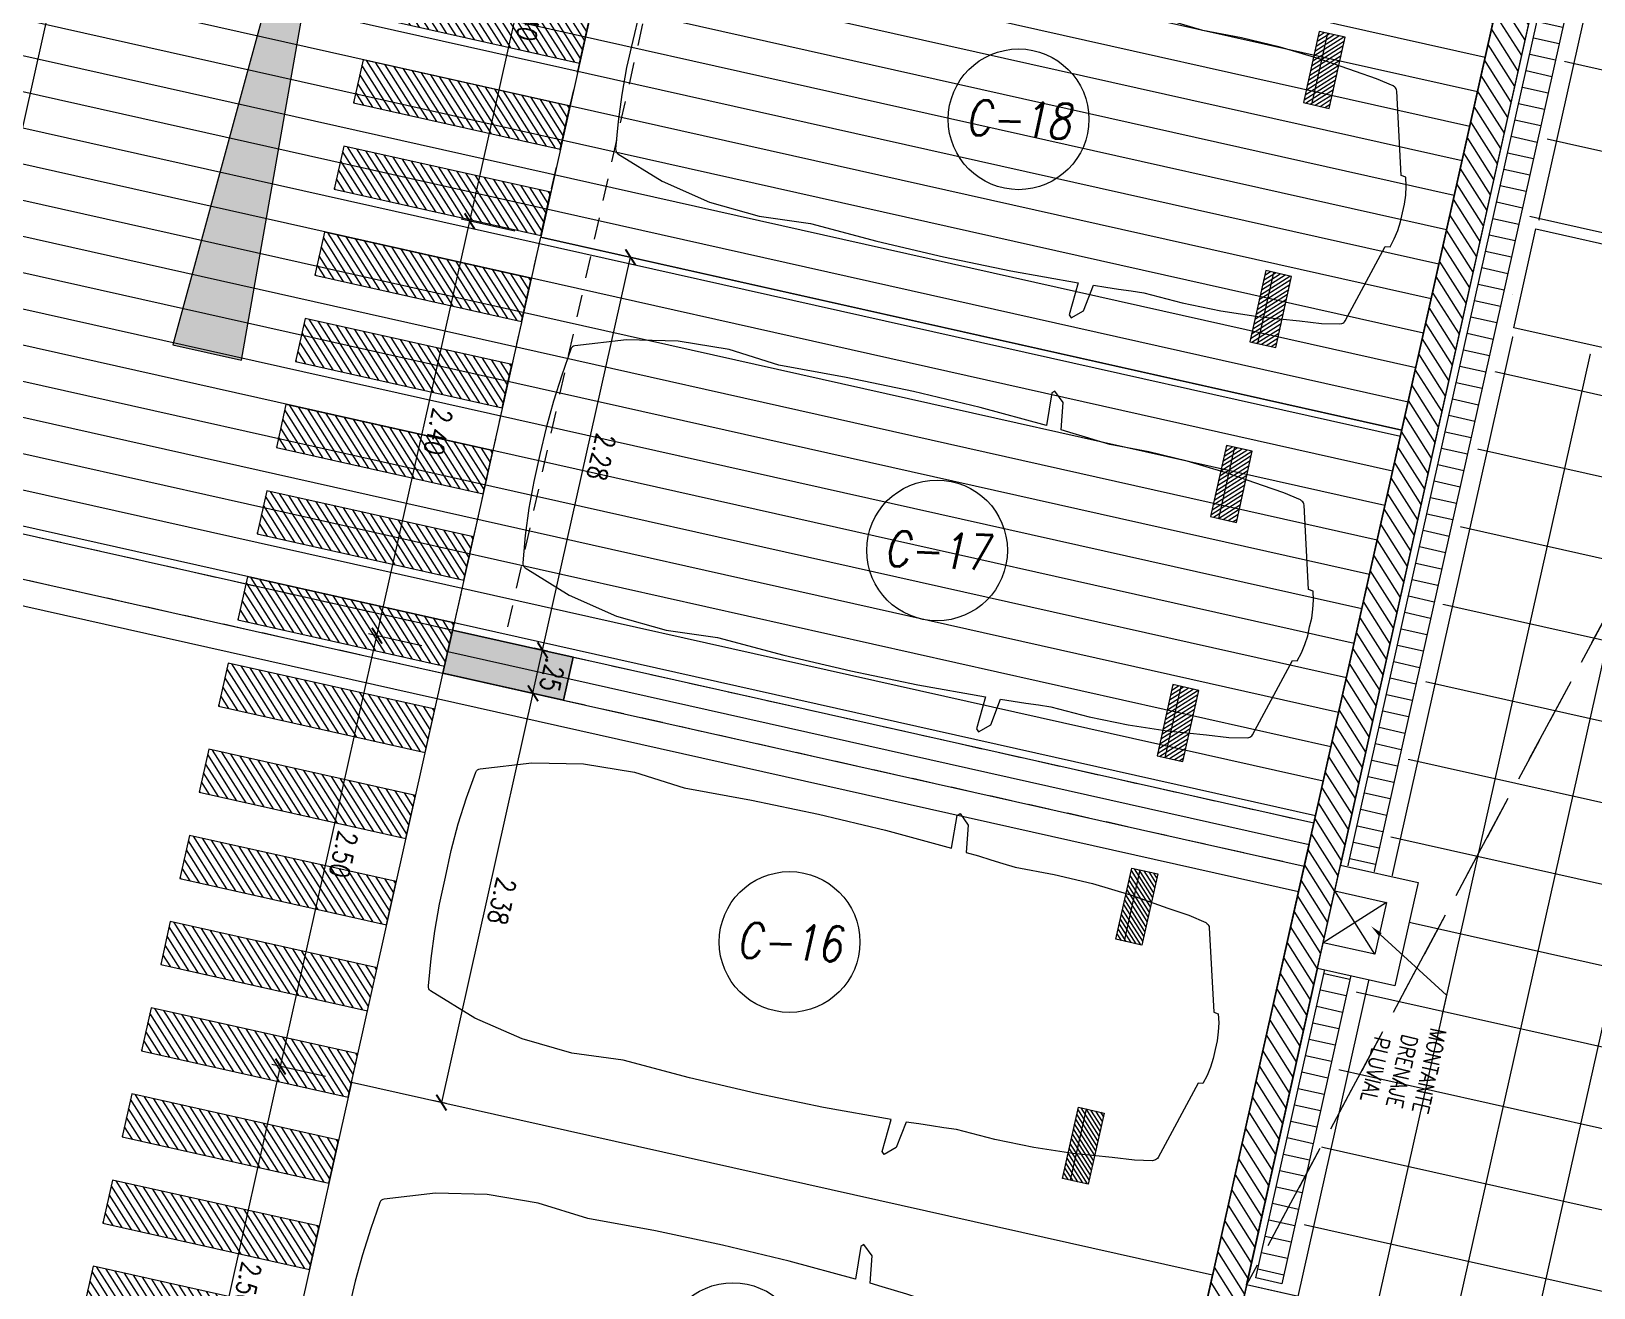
# Model space of a CAD drawing. Header units: millimetres. Extents: x 2471 to 2909, y 1327 to 1568.
# Drawn here: x 2597.23 to 2606.09, y 1425.98 to 1433.09 of the extents above; entities that cross this region are included whole.
import ezdxf
from ezdxf import colors
from ezdxf.entities.mleader import LeaderData, LeaderLine
from ezdxf.enums import TextEntityAlignment as Align
from ezdxf.math import Vec2, Vec3
from ezdxf.xclip import XClip

# ---------------------------------------------------------------- set-up
doc = ezdxf.new("R2010")
doc.units = ezdxf.units.MM
doc.header["$XCLIPFRAME"] = 2
doc.set_wipeout_variables(frame=1)
for name, pattern in [('ACAD_ISO07W100', [3, 0, -3]), ('CONTINUO', [0]), ('HIDDEN', [0.375, 0.25, -0.125]), ('HIDDEN2', [0.1875, 0.125, -0.0625])]:
    doc.linetypes.add(name, pattern=pattern)
doc.layers.get('0').update_dxf_attribs({"color": 251, "lineweight": 9})
doc.layers.get('DEFPOINTS').update_dxf_attribs({"color": 251, "lineweight": 9})
for name, color, linetype, lineweight in [('000 SOS 911 TEXTOS ACI', 7, 'Continuous', 9), ('000 SOS 911 TUBERIA ACI', 3, 'Continuous', 9), ('A-COTAS INT', 251, 'Continuous', 13), ('A-EST PLACAS', 251, 'Continuous', 13), ('A-ESTRUCTURA-HATCH', 251, 'Continuous', 13), ('A-ESTRUCTURA-MUROS', 251, 'Continuous', 13), ('A-ESTRUCTURA-VIGAS', 251, 'HIDDEN2', 13), ('A-HATCH', 251, 'Continuous', 13), ('A-LINEAS', 251, 'Continuous', 13), ('A-MOBILIARIO', 251, 'Continuous', 13), ('A-MURO ALTO', 251, 'Continuous', 13), ('A-MURO BAJO', 251, 'Continuous', 13), ('A-MUROS', 251, 'Continuous', 13), ('A-PROYECCIONES', 251, 'HIDDEN', 13), ('A_50_TextoIndicaciones', 251, 'Continuous', 13), ('A_50_TextoTitulos', 251, 'Continuous', 13), ('CIRCULACION PEATONAL', 251, 'Continuous', 13), ('Cotas', 251, 'Continuous', 13)]:
    doc.layers.add(name, color=color, linetype=linetype, lineweight=lineweight)
doc.styles.add('R80-200', font='romans.shx', dxfattribs={"width": 0.8, "oblique": 10, "height": 0.2})
doc.styles.add('ROMANS', font='romans.shx', dxfattribs={"width": 0.8})
doc.styles.add('TXT_COTAS', font='romans.shx', dxfattribs={"width": 0.8})
doc.dimstyles.new('COTA-75-I', dxfattribs={"dimtxt": 0.11, "dimasz": 0.075, "dimexe": 0.05, "dimexo": 0.15, "dimgap": 0.03, "dimtad": 1, "dimzin": 4, "dimdsep": 46, "dimtxsty": 'ROMANS', "dimblk": 'ARCHTICK', "dimcen": 0.09, "dimclrd": 7, "dimclre": 7, "dimclrt": 2, "dimadec": 0, "dimazin": 0, "dimtfac": 1.2, "dimtix": 1, "dimtmove": 2, "dimatfit": 3, "dimfxl": 0.05, "dimtolj": 1, "dimtzin": 4, "dimarcsym": 0})
pattern_1 = [(135, (197.33794, 7.665617), (-0.0141421356, -0.0141421356), [])]
pattern_2 = [(135, (197.29044, 7.665617), (-0.0141421356, -0.0141421356), [])]
pattern_3 = [(135, (197.28794, 7.665617), (-0.0141421356, -0.0141421356), [])]

# ---------------------------------------------------------------- blocks, each defined once
blk = doc.blocks.new('b4')
at = {"color": 8}
blk.add_wipeout([(0.6732, -0.7), (0, -0.7), (0, 0), (0.6732, 0)], dxfattribs=at)
blk.add_lwpolyline([(0.6232, -0.65), (0.05, -0.65), (0.05, -0.05), (0.6232, -0.05)], close=True, dxfattribs=at)
blk = doc.blocks.new('IISS P1')
at = {"linetype": 'CONTINUO'}
blk.add_blockref('b4', (31.9567, -15.8988, 0), dxfattribs=at)
at = {"color": 8}
blk.add_wipeout([(25.8002, -16.5998), (38.2002, -16.5998), (38.2002, -16.8498), (25.8002, -16.8498)], dxfattribs=at).translate(0, 0, 0)
at = {"linetype": 'CONTINUO'}
h = blk.add_hatch(dxfattribs=at)
h.set_pattern_fill('ANSI31', color=8, scale=0.03, angle=45)
h.set_pattern_definition([(90, (25.65003, -36.04968), (-0.09525, 0), [])])
h.paths.add_polyline_path([(25.8502, -16.6498), (38.1502, -16.6498), (38.1502, -16.7998), (25.8502, -16.7998)])
at = {"color": 8, "linetype": 'CONTINUO', "elevation": 0}
blk.add_lwpolyline([(25.8502, -16.6498), (38.1502, -16.6498), (38.1502, -16.7998), (25.8502, -16.7998)], close=True, dxfattribs=at)
blk = doc.blocks.new('EST P2')
at = {"layer": 'A-ESTRUCTURA-HATCH'}
h = blk.add_hatch(dxfattribs=at)
h.set_pattern_fill('ANSI31', color=256, scale=0.02)
h.set_pattern_definition([(45, (-226392.07709, -8188163.05961), (-0.04490128060535, 0.04490128060535), [])])
h.paths.add_polyline_path([(-3.61, 5.05), (-3.61, 4.85), (-44.785, 4.85), (-44.785, -0.15), (-46.99, -0.15), (-46.99, -11.15), (-3.61, -11.1501), (-3.61, -11.4001), (-47.24, -11.4), (-47.24, 0.15), (-45.035, 0.15), (-45.035, 5.0497)])
h.paths.add_polyline_path([(5.8757, 4.85), (5.8757, 5.05), (35.53, 5.05), (35.53, 4.85)])
h.paths.add_polyline_path([(35.58, -11.1501), (71.88, -11.1501), (71.88, -11.4001), (35.58, -11.4)])
h.paths.add_polyline_path([(-3.56, -11.15), (35.53, -11.15), (35.53, -11.4001), (-3.56, -11.4001)])
edge = h.paths.add_edge_path()
edge.add_arc((63.3007, -0.15), 9.7, 360, 540)
edge.add_line((53.6007, -0.15), (53.8007, -0.15))
edge.add_arc((63.3007, -0.15), 9.5, 0, 180, ccw=False)
edge.add_line((72.8007, -0.15), (73.0007, -0.15))
h.paths.add_polyline_path([(47.915, 5.05), (35.58, 5.05), (35.58, 4.85), (47.915, 4.85)])
edge = h.paths.add_edge_path()
edge.add_arc((63.3007, -0.15), 3.3, 0.00108, 49.99451)
edge.add_line((65.4221, 2.3777), (65.4222, -0.15))
edge.add_line((65.4222, -0.15), (65.2722, -0.15))
edge.add_line((65.2722, -0.15), (65.2721, 2.4964))
edge.add_arc((63.3007, -0.15), 3.3, 53.31547, 179.99992)
edge.add_line((60.0007, -0.15), (59.8007, -0.15))
edge.add_arc((63.3007, -0.15), 3.5, 0.00102, 179.99993, ccw=False)
edge.add_line((66.8007, -0.1499), (66.6007, -0.1499))
edge.add_line((66.6007, -0.1499), (66.6007, -0.1499))
h.paths.add_polyline_path([(51.865, 4.85), (53.3757, 4.85), (53.3757, 5.05), (51.865, 5.05)])
h = blk.add_hatch(color=256, dxfattribs=at)
h.dxf.hatch_style = 1
h.paths.add_polyline_path([(1.925, -0.1506), (-0.175, -0.1506), (-0.175, 4.85), (-3.56, 4.85), (-3.56, 5.05), (3.7748, 5.05), (3.7748, 3.1999), (3.6248, 3.1999), (3.6248, 4.85), (-0.0249, 4.85), (-0.0249, 2.2), (3.7748, 2.2), (3.7748, 2.0501), (-0.0249, 2.05), (-0.0249, 0), (1.925, -0.0004)])
h.paths.add_polyline_path([(51.865, 5.05), (47.915, 5.05), (47.915, -0.15), (50.25, -0.15), (50.25, 0), (48.065, 0), (48.065, 2.05), (50.015, 2.05), (50.015, 2.2), (48.065, 2.2), (48.065, 4.85), (51.715, 4.85), (51.715, 1.9), (51.865, 1.9)])
h.paths.add_polyline_path([(71.63, -6.15), (71.88, -6.15), (71.88, -6.85), (71.63, -6.85)])
h.paths.add_polyline_path([(64.42, -6.15), (64.67, -6.15), (64.67, -6.85), (64.42, -6.85)])
h.paths.add_polyline_path([(57.21, -6.15), (57.46, -6.15), (57.46, -6.85), (57.21, -6.85)])
h.paths.add_polyline_path([(50, -6.15), (50.25, -6.15), (50.25, -6.85), (50, -6.85)])
h.paths.add_polyline_path([(42.79, -6.15), (43.04, -6.15), (43.04, -6.85), (42.79, -6.85)])
h.paths.add_polyline_path([(42.79, 0.55), (43.04, 0.55), (43.04, -0.15), (42.79, -0.15)])
h.paths.add_polyline_path([(35.58, -6.15), (35.83, -6.15), (35.83, -6.85), (35.58, -6.85)])
h.paths.add_polyline_path([(35.58, 0.55), (35.83, 0.55), (35.83, -0.15), (35.58, -0.15)])
h.paths.add_polyline_path([(35.28, -6.15), (35.53, -6.15), (35.53, -6.85), (35.28, -6.85)])
h.paths.add_polyline_path([(35.28, 0.55), (35.53, 0.55), (35.53, -0.15), (35.28, -0.15)])
h.paths.add_polyline_path([(30.28, -6.15), (30.53, -6.15), (30.53, -6.85), (30.28, -6.85)])
h.paths.add_polyline_path([(30.28, 0.55), (30.53, 0.55), (30.53, -0.15), (30.28, -0.15)])
h.paths.add_polyline_path([(23.07, -6.15), (23.32, -6.15), (23.32, -6.85), (23.07, -6.85)])
h.paths.add_polyline_path([(23.07, 0.55), (23.32, 0.55), (23.32, -0.15), (23.07, -0.15)])
h.paths.add_polyline_path([(18.07, -6.15), (18.32, -6.15), (18.32, -6.85), (18.07, -6.85)])
h.paths.add_polyline_path([(18.07, 0.55), (18.32, 0.55), (18.32, -0.15), (18.07, -0.15)])
h.paths.add_polyline_path([(10.86, -6.15), (11.11, -6.15), (11.11, -6.85), (10.86, -6.85)])
h.paths.add_polyline_path([(10.86, 0.55), (11.11, 0.55), (11.11, -0.15), (10.86, -0.15)])
h.paths.add_polyline_path([(3.65, -6.15), (3.9, -6.15), (3.9, -6.85), (3.65, -6.85)])
h.paths.add_polyline_path([(3.6264, 0.55), (3.9, 0.55), (3.9, -0.15), (3.6264, -0.15)])
h.paths.add_polyline_path([(-3.56, -6.15), (-3.31, -6.15), (-3.31, -6.85), (-3.56, -6.85)])
h.paths.add_polyline_path([(-3.56, 0.55), (-3.31, 0.55), (-3.31, -0.15), (-3.56, -0.15)])
h.paths.add_polyline_path([(-3.86, -6.15), (-3.61, -6.15), (-3.61, -6.85), (-3.86, -6.85)])
h.paths.add_polyline_path([(-3.86, 0.55), (-3.61, 0.55), (-3.61, -0.15), (-3.86, -0.15)])
h.paths.add_polyline_path([(-11.07, -6.15), (-10.82, -6.15), (-10.82, -6.85), (-11.07, -6.85)])
h.paths.add_polyline_path([(-11.07, 0.55), (-10.82, 0.55), (-10.82, -0.15), (-11.07, -0.15)])
h.paths.add_polyline_path([(-18.28, -6.15), (-18.03, -6.15), (-18.03, -6.85), (-18.28, -6.85)])
h.paths.add_polyline_path([(-18.28, 0.55), (-18.03, 0.55), (-18.03, -0.15), (-18.28, -0.15)])
h.paths.add_polyline_path([(-25.49, -6.15), (-25.24, -6.15), (-25.24, -6.85), (-25.49, -6.85)])
h.paths.add_polyline_path([(-25.49, 0.55), (-25.24, 0.55), (-25.24, -0.15), (-25.49, -0.15)])
h.paths.add_polyline_path([(-32.7, -6.15), (-32.45, -6.15), (-32.45, -6.85), (-32.7, -6.85)])
h.paths.add_polyline_path([(-32.7, 0.55), (-32.45, 0.55), (-32.45, -0.15), (-32.7, -0.15)])
h.paths.add_polyline_path([(-39.91, -6.15), (-39.66, -6.15), (-39.66, -6.85), (-39.91, -6.85)])
h.paths.add_polyline_path([(-39.91, 0.55), (-39.66, 0.55), (-39.66, -0.15), (-39.91, -0.15)])
at = {"layer": 'A-EST PLACAS'}
blk.add_lwpolyline([(42.79, 0.55), (43.04, 0.55), (43.04, -0.15), (42.79, -0.15)], close=True, dxfattribs=at)
at = {"layer": 'A-ESTRUCTURA-MUROS'}
blk.add_lwpolyline([(47.915, 5.05), (35.58, 5.05), (35.58, 4.85), (47.915, 4.85)], close=True, dxfattribs=at)
at = {"layer": 'A-ESTRUCTURA-VIGAS'}
for points in [[(42.79, 0.55), (42.79, 4.85)], [(43.04, 0.55), (43.04, 4.85)], [(35.83, 0.15), (42.79, 0.15)], [(35.83, -0.15), (42.79, -0.15)], [(42.79, -6.15), (42.79, -0.15)], [(43.04, -6.15), (43.04, -0.15)]]:
    blk.add_lwpolyline(points, dxfattribs=at)
blk = doc.blocks.new('*U852')
at = {"ltscale": 0.5}
h = blk.add_hatch(dxfattribs=at)
h.set_pattern_fill('_USER', color=41, scale=0.02, angle=135, style=0, pattern_type=0)
h.set_pattern_definition(pattern_1)
h.paths.add_polyline_path([(0.35, 4.05), (0.7626, 4.05), (0.7626, 4.2), (0.35, 4.2)])
edge = h.paths.add_edge_path(flags=17)
edge.add_line((0.35, 4.0969), (0.7626, 4.0969))
h = blk.add_hatch(dxfattribs=at)
h.set_pattern_fill('_USER', color=41, scale=0.02, angle=135, style=0, pattern_type=0)
h.set_pattern_definition(pattern_1)
h.paths.add_polyline_path([(2.15, 4.05), (1.7374, 4.05), (1.7374, 4.2), (2.15, 4.2)])
edge = h.paths.add_edge_path(flags=17)
edge.add_line((2.15, 4.0969), (1.7374, 4.0969))
at = {"color": 7, "ltscale": 0.5}
for p, q in [((0.35, 4.0969), (0.7626, 4.0969)), ((2.15, 4.0969), (1.7374, 4.0969))]:
    blk.add_line(p, q, dxfattribs=at)
at = {"ltscale": 0.5}
blk.add_lwpolyline([(0, 0), (2.5, 0), (2.5, 5), (0, 5)], close=True, dxfattribs=at)
at = {"color": 7, "ltscale": 0.5}
blk.add_lwpolyline([(2.0375, 3.0285), (2.2248, 3.018), (2.2387, 3.0332), (2.1856, 3.0921), (2.0322, 3.1148, 0.005253), (2.0106, 3.403, 0.053235), (1.9729, 4.2984), (1.96, 4.4239), (1.9407, 4.5254), (1.9362, 4.535, 0.218656), (1.9171, 4.5512), (1.4558, 4.6804), (1.4521, 4.7076, 0.091554), (1.25, 4.7343, 0.09162), (1.0479, 4.7088), (1.0442, 4.6816), (0.5829, 4.5524, 0.218656), (0.5638, 4.5362), (0.5593, 4.5266), (0.54, 4.4251), (0.5271, 4.2996, 0.053235), (0.4894, 3.4042, 0.005253), (0.4678, 3.1159), (0.3144, 3.0933), (0.2613, 3.0344), (0.2752, 3.0191), (0.4625, 3.0297, 0.028265), (0.46, 1.4757, 0.139924), (0.6046, 0.3249, 0.272148), (0.6285, 0.3061, 0.035353), (1.25, 0.2657, 0.045639), (1.8692, 0.3049, 0.272148), (1.8931, 0.3237, 0.139889), (2.04, 1.4745, 0.028265)], format="xyb", close=True, dxfattribs=at)
for points in [[(0.35, 4.2), (0.35, 4.05), (0.7626, 4.05), (0.7626, 4.2)], [(1.7374, 4.2), (1.7374, 4.05), (2.15, 4.05), (2.15, 4.2)]]:
    blk.add_lwpolyline(points, close=True, dxfattribs=at)
blk = doc.blocks.new('*U847')
at = {"ltscale": 0.5}
h = blk.add_hatch(dxfattribs=at)
h.set_pattern_fill('_USER', color=41, scale=0.02, angle=135, style=0, pattern_type=0)
h.set_pattern_definition(pattern_2)
h.paths.add_polyline_path([(0.3025, 4.05), (0.7151, 4.05), (0.7151, 4.2), (0.3025, 4.2)])
edge = h.paths.add_edge_path(flags=17)
edge.add_line((0.3025, 4.0969), (0.7151, 4.0969))
h = blk.add_hatch(dxfattribs=at)
h.set_pattern_fill('_USER', color=41, scale=0.02, angle=135, style=0, pattern_type=0)
h.set_pattern_definition(pattern_2)
h.paths.add_polyline_path([(2.1025, 4.05), (1.6899, 4.05), (1.6899, 4.2), (2.1025, 4.2)])
edge = h.paths.add_edge_path(flags=17)
edge.add_line((2.1025, 4.0969), (1.6899, 4.0969))
at = {"color": 7, "ltscale": 0.5}
for p, q in [((0.3025, 4.0969), (0.7151, 4.0969)), ((2.1025, 4.0969), (1.6899, 4.0969))]:
    blk.add_line(p, q, dxfattribs=at)
at = {"ltscale": 0.5}
blk.add_lwpolyline([(0, 0), (2.405, 0), (2.405, 5), (0, 5)], close=True, dxfattribs=at)
at = {"color": 7, "ltscale": 0.5}
blk.add_lwpolyline([(1.99, 3.0285), (2.1773, 3.018), (2.1912, 3.0332), (2.1381, 3.0921), (1.9847, 3.1148, 0.005253), (1.9631, 3.403, 0.053235), (1.9254, 4.2984), (1.9125, 4.4239), (1.8932, 4.5254), (1.8887, 4.535, 0.218656), (1.8696, 4.5512), (1.4083, 4.6804), (1.4046, 4.7076, 0.091554), (1.2025, 4.7343, 0.09162), (1.0004, 4.7088), (0.9967, 4.6816), (0.5354, 4.5524, 0.218656), (0.5163, 4.5362), (0.5118, 4.5266), (0.4925, 4.4251), (0.4796, 4.2996, 0.053235), (0.4419, 3.4042, 0.005253), (0.4203, 3.1159), (0.2669, 3.0933), (0.2138, 3.0344), (0.2277, 3.0191), (0.415, 3.0297, 0.028265), (0.4125, 1.4757, 0.139924), (0.5571, 0.3249, 0.272148), (0.581, 0.3061, 0.035353), (1.2025, 0.2657, 0.045639), (1.8217, 0.3049, 0.272148), (1.8456, 0.3237, 0.139889), (1.9925, 1.4745, 0.028265)], format="xyb", close=True, dxfattribs=at)
for points in [[(0.3025, 4.2), (0.3025, 4.05), (0.7151, 4.05), (0.7151, 4.2)], [(1.6899, 4.2), (1.6899, 4.05), (2.1025, 4.05), (2.1025, 4.2)]]:
    blk.add_lwpolyline(points, close=True, dxfattribs=at)
blk = doc.blocks.new('*U264')
at = {"layer": 'CIRCULACION PEATONAL'}
h = blk.add_hatch(dxfattribs=at)
h.set_pattern_fill('ANSI31', color=256, scale=0.3)
h.set_pattern_definition([(45, (14.250368, 0), (-0.0265165, 0.0265165), [])])
h.paths.add_polyline_path([(14.5474, 0.2275), (14.2974, 0.2275), (14.2974, -0.9725), (14.5474, -0.9725)])
h = blk.add_hatch(dxfattribs=at)
h.set_pattern_fill('ANSI31', color=256, scale=0.3)
h.set_pattern_definition([(45, (14.750368, 0), (-0.0265165, 0.0265165), [])])
h.paths.add_polyline_path([(15.0474, 0.2275), (14.7974, 0.2275), (14.7974, -0.9725), (15.0474, -0.9725)])
h = blk.add_hatch(dxfattribs=at)
h.set_pattern_fill('ANSI31', color=256, scale=0.3)
h.set_pattern_definition([(45, (15.250368, 0), (-0.0265165, 0.0265165), [])])
h.paths.add_polyline_path([(15.5474, 0.2275), (15.2974, 0.2275), (15.2974, -0.9725), (15.5474, -0.9725)])
h = blk.add_hatch(dxfattribs=at)
h.set_pattern_fill('ANSI31', color=256, scale=0.3)
h.set_pattern_definition([(45, (15.750368, 0), (-0.0265165, 0.0265165), [])])
h.paths.add_polyline_path([(16.0474, 0.2275), (15.7974, 0.2275), (15.7974, -0.9725), (16.0474, -0.9725)])
h = blk.add_hatch(dxfattribs=at)
h.set_pattern_fill('ANSI31', color=256, scale=0.3)
h.set_pattern_definition([(45, (16.250368, 0), (-0.0265165, 0.0265165), [])])
h.paths.add_polyline_path([(16.5474, 0.2275), (16.2974, 0.2275), (16.2974, -0.9725), (16.5474, -0.9725)])
h = blk.add_hatch(dxfattribs=at)
h.set_pattern_fill('ANSI31', color=256, scale=0.3)
h.set_pattern_definition([(45, (16.750368, 0), (-0.0265165, 0.0265165), [])])
h.paths.add_polyline_path([(17.0474, 0.2275), (16.7974, 0.2275), (16.7974, -0.9725), (17.0474, -0.9725)])
h = blk.add_hatch(dxfattribs=at)
h.set_pattern_fill('ANSI31', color=256, scale=0.3)
h.set_pattern_definition([(45, (17.250368, 0), (-0.0265165, 0.0265165), [])])
h.paths.add_polyline_path([(17.5474, 0.2275), (17.2974, 0.2275), (17.2974, -0.9725), (17.5474, -0.9725)])
h = blk.add_hatch(dxfattribs=at)
h.set_pattern_fill('ANSI31', color=256, scale=0.3)
h.set_pattern_definition([(45, (17.750368, 0), (-0.0265165, 0.0265165), [])])
h.paths.add_polyline_path([(18.0474, 0.2275), (17.7974, 0.2275), (17.7974, -0.9725), (18.0474, -0.9725)])
h = blk.add_hatch(dxfattribs=at)
h.set_pattern_fill('ANSI31', color=256, scale=0.3)
h.set_pattern_definition([(45, (18.250368, 0), (-0.0265165, 0.0265165), [])])
h.paths.add_polyline_path([(18.5474, 0.2275), (18.2974, 0.2275), (18.2974, -0.9725), (18.5474, -0.9725)])
h = blk.add_hatch(dxfattribs=at)
h.set_pattern_fill('ANSI31', color=256, scale=0.3)
h.set_pattern_definition([(45, (18.750368, 0), (-0.0265165, 0.0265165), [])])
h.paths.add_polyline_path([(19.0474, 0.2275), (18.7974, 0.2275), (18.7974, -0.9725), (19.0474, -0.9725)])
h = blk.add_hatch(dxfattribs=at)
h.set_pattern_fill('ANSI31', color=256, scale=0.3)
h.set_pattern_definition([(45, (19.250368, 0), (-0.0265165, 0.0265165), [])])
h.paths.add_polyline_path([(19.5474, 0.2275), (19.2974, 0.2275), (19.2974, -0.9725), (19.5474, -0.9725)])
h = blk.add_hatch(dxfattribs=at)
h.set_pattern_fill('ANSI31', color=256, scale=0.3)
h.set_pattern_definition([(45, (19.750368, 0), (-0.0265165, 0.0265165), [])])
h.paths.add_polyline_path([(20.0474, 0.2275), (19.7974, 0.2275), (19.7974, -0.9725), (20.0474, -0.9725)])
h = blk.add_hatch(dxfattribs=at)
h.set_pattern_fill('ANSI31', color=256, scale=0.3)
h.set_pattern_definition([(45, (20.250368, 0), (-0.0265165, 0.0265165), [])])
h.paths.add_polyline_path([(20.5474, 0.2275), (20.2974, 0.2275), (20.2974, -0.9725), (20.5474, -0.9725)])
h = blk.add_hatch(dxfattribs=at)
h.set_pattern_fill('ANSI31', color=256, scale=0.3)
h.set_pattern_definition([(45, (20.750368, 0), (-0.0265165, 0.0265165), [])])
h.paths.add_polyline_path([(21.0474, 0.2275), (20.7974, 0.2275), (20.7974, -0.9725), (21.0474, -0.9725)])
h = blk.add_hatch(dxfattribs=at)
h.set_pattern_fill('ANSI31', color=256, scale=0.3)
h.set_pattern_definition([(45, (21.250368, 0), (-0.0265165, 0.0265165), [])])
h.paths.add_polyline_path([(21.5474, 0.2275), (21.2974, 0.2275), (21.2974, -0.9725), (21.5474, -0.9725)])
h = blk.add_hatch(dxfattribs=at)
h.set_pattern_fill('ANSI31', color=256, scale=0.3)
h.set_pattern_definition([(45, (21.750368, 0), (-0.0265165, 0.0265165), [])])
h.paths.add_polyline_path([(22.0474, 0.2275), (21.7974, 0.2275), (21.7974, -0.9725), (22.0474, -0.9725)])
for points in [[(14.2974, -0.9725), (14.5474, -0.9725), (14.5474, 0.2275), (14.2974, 0.2275)], [(14.7974, -0.9725), (15.0474, -0.9725), (15.0474, 0.2275), (14.7974, 0.2275)], [(15.2974, -0.9725), (15.5474, -0.9725), (15.5474, 0.2275), (15.2974, 0.2275)], [(15.7974, -0.9725), (16.0474, -0.9725), (16.0474, 0.2275), (15.7974, 0.2275)], [(16.2974, -0.9725), (16.5474, -0.9725), (16.5474, 0.2275), (16.2974, 0.2275)], [(16.7974, -0.9725), (17.0474, -0.9725), (17.0474, 0.2275), (16.7974, 0.2275)], [(17.2974, -0.9725), (17.5474, -0.9725), (17.5474, 0.2275), (17.2974, 0.2275)], [(17.7974, -0.9725), (18.0474, -0.9725), (18.0474, 0.2275), (17.7974, 0.2275)], [(18.2974, -0.9725), (18.5474, -0.9725), (18.5474, 0.2275), (18.2974, 0.2275)], [(18.7974, -0.9725), (19.0474, -0.9725), (19.0474, 0.2275), (18.7974, 0.2275)], [(19.2974, -0.9725), (19.5474, -0.9725), (19.5474, 0.2275), (19.2974, 0.2275)], [(19.7974, -0.9725), (20.0474, -0.9725), (20.0474, 0.2275), (19.7974, 0.2275)], [(20.2974, -0.9725), (20.5474, -0.9725), (20.5474, 0.2275), (20.2974, 0.2275)], [(20.7974, -0.9725), (21.0474, -0.9725), (21.0474, 0.2275), (20.7974, 0.2275)], [(21.2974, -0.9725), (21.5474, -0.9725), (21.5474, 0.2275), (21.2974, 0.2275)], [(21.7974, -0.9725), (22.0474, -0.9725), (22.0474, 0.2275), (21.7974, 0.2275)]]:
    blk.add_lwpolyline(points, close=True, dxfattribs=at)
blk = doc.blocks.new('*U846')
at = {"ltscale": 0.5}
h = blk.add_hatch(dxfattribs=at)
h.set_pattern_fill('_USER', color=41, scale=0.02, angle=135, style=0, pattern_type=0)
h.set_pattern_definition(pattern_3)
h.paths.add_polyline_path([(0.3, 4.05), (0.7126, 4.05), (0.7126, 4.2), (0.3, 4.2)])
edge = h.paths.add_edge_path(flags=17)
edge.add_line((0.3, 4.0969), (0.7126, 4.0969))
h = blk.add_hatch(dxfattribs=at)
h.set_pattern_fill('_USER', color=41, scale=0.02, angle=135, style=0, pattern_type=0)
h.set_pattern_definition(pattern_3)
h.paths.add_polyline_path([(2.1, 4.05), (1.6874, 4.05), (1.6874, 4.2), (2.1, 4.2)])
edge = h.paths.add_edge_path(flags=17)
edge.add_line((2.1, 4.0969), (1.6874, 4.0969))
at = {"color": 7, "ltscale": 0.5}
for p, q in [((0.3, 4.0969), (0.7126, 4.0969)), ((2.1, 4.0969), (1.6874, 4.0969))]:
    blk.add_line(p, q, dxfattribs=at)
at = {"ltscale": 0.5}
blk.add_lwpolyline([(0, 0), (2.4, 0), (2.4, 5), (0, 5)], close=True, dxfattribs=at)
at = {"color": 7, "ltscale": 0.5}
blk.add_lwpolyline([(1.9875, 3.0285), (2.1748, 3.018), (2.1887, 3.0332), (2.1356, 3.0921), (1.9822, 3.1148, 0.005253), (1.9606, 3.403, 0.053235), (1.9229, 4.2984), (1.91, 4.4239), (1.8907, 4.5254), (1.8862, 4.535, 0.218656), (1.8671, 4.5512), (1.4058, 4.6804), (1.4021, 4.7076, 0.091554), (1.2, 4.7343, 0.09162), (0.9979, 4.7088), (0.9942, 4.6816), (0.5329, 4.5524, 0.218656), (0.5138, 4.5362), (0.5093, 4.5266), (0.49, 4.4251), (0.4771, 4.2996, 0.053235), (0.4394, 3.4042, 0.005253), (0.4178, 3.1159), (0.2644, 3.0933), (0.2113, 3.0344), (0.2252, 3.0191), (0.4125, 3.0297, 0.028265), (0.41, 1.4757, 0.139924), (0.5546, 0.3249, 0.272148), (0.5785, 0.3061, 0.035353), (1.2, 0.2657, 0.045639), (1.8192, 0.3049, 0.272148), (1.8431, 0.3237, 0.139889), (1.99, 1.4745, 0.028265)], format="xyb", close=True, dxfattribs=at)
for points in [[(0.3, 4.2), (0.3, 4.05), (0.7126, 4.05), (0.7126, 4.2)], [(1.6874, 4.2), (1.6874, 4.05), (2.1, 4.05), (2.1, 4.2)]]:
    blk.add_lwpolyline(points, close=True, dxfattribs=at)
blk = doc.blocks.new('_ArchTick')
at = {"color": 0, "linetype": 'ByBlock', "const_width": 0.15}
blk.add_lwpolyline([(-0.5, -0.5), (0.5, 0.5)], dxfattribs=at)
blk = doc.blocks.new('*D646')
at = {"layer": 'Cotas', "color": 7, "lineweight": -2, "transparency": 16777216}
for p, q in [((72.5008, 13.3317), (72.5008, 13.0206)), ((75.0008, 13.3317), (75.0008, 13.0206)), ((75.0008, 13.0706), (72.5008, 13.0706))]:
    blk.add_line(p, q, dxfattribs=at)
at = {"layer": 'DEFPOINTS', "color": 0, "transparency": 16777216}
for p in [(72.5008, 13.4817), (75.0008, 13.4817), (72.5008, 13.0706)]:
    blk.add_point(p, dxfattribs=at)
at = {"layer": 'Cotas', "color": 7, "lineweight": -2, "transparency": 16777216, "xscale": 0.075, "yscale": 0.075, "zscale": 0.075, "rotation": 180}
blk.add_blockref('_ArchTick', (72.5008, 13.0706), dxfattribs=at)
at = {"layer": 'Cotas', "color": 7, "lineweight": -2, "transparency": 16777216, "xscale": 0.075, "yscale": 0.075, "zscale": 0.075}
blk.add_blockref('_ArchTick', (75.0008, 13.0706), dxfattribs=at)
at = {"layer": 'Cotas', "color": 2, "transparency": 16777216, "insert": (73.7508, 13.1556), "char_height": 0.11, "attachment_point": 5, "style": 'ROMANS'}
blk.add_mtext('\\A1;2.50', dxfattribs=at)
blk = doc.blocks.new('*D647')
at = {"layer": 'Cotas', "color": 7, "lineweight": -2, "transparency": 16777216}
for p, q in [((70.0008, 13.3317), (70.0008, 13.0206)), ((72.5008, 13.3317), (72.5008, 13.0206)), ((72.5008, 13.0706), (70.0008, 13.0706))]:
    blk.add_line(p, q, dxfattribs=at)
at = {"layer": 'DEFPOINTS', "color": 0, "transparency": 16777216}
for p in [(70.0008, 13.4817), (72.5008, 13.4817), (70.0008, 13.0706)]:
    blk.add_point(p, dxfattribs=at)
at = {"layer": 'Cotas', "color": 7, "lineweight": -2, "transparency": 16777216, "xscale": 0.075, "yscale": 0.075, "zscale": 0.075, "rotation": 180}
blk.add_blockref('_ArchTick', (70.0008, 13.0706), dxfattribs=at)
at = {"layer": 'Cotas', "color": 7, "lineweight": -2, "transparency": 16777216, "xscale": 0.075, "yscale": 0.075, "zscale": 0.075}
blk.add_blockref('_ArchTick', (72.5008, 13.0706), dxfattribs=at)
at = {"layer": 'Cotas', "color": 2, "transparency": 16777216, "insert": (71.2508, 13.1556), "char_height": 0.11, "attachment_point": 5, "style": 'ROMANS'}
blk.add_mtext('\\A1;2.50', dxfattribs=at)
blk = doc.blocks.new('*D648')
at = {"layer": 'Cotas', "color": 7, "lineweight": -2, "transparency": 16777216}
for p, q in [((67.5958, 13.3317), (67.5958, 13.0206)), ((70.0008, 13.3317), (70.0008, 13.0206)), ((70.0008, 13.0706), (67.5958, 13.0706))]:
    blk.add_line(p, q, dxfattribs=at)
at = {"layer": 'DEFPOINTS', "color": 0, "transparency": 16777216}
for p in [(67.5958, 13.4817), (70.0008, 13.4817), (67.5958, 13.0706)]:
    blk.add_point(p, dxfattribs=at)
at = {"layer": 'Cotas', "color": 7, "lineweight": -2, "transparency": 16777216, "xscale": 0.075, "yscale": 0.075, "zscale": 0.075, "rotation": 180}
blk.add_blockref('_ArchTick', (67.5958, 13.0706), dxfattribs=at)
at = {"layer": 'Cotas', "color": 7, "lineweight": -2, "transparency": 16777216, "xscale": 0.075, "yscale": 0.075, "zscale": 0.075}
blk.add_blockref('_ArchTick', (70.0008, 13.0706), dxfattribs=at)
at = {"layer": 'Cotas', "color": 2, "transparency": 16777216, "insert": (68.7983, 13.1556), "char_height": 0.11, "attachment_point": 5, "style": 'ROMANS'}
blk.add_mtext('\\A1;2.40', dxfattribs=at)
blk = doc.blocks.new('*D649')
at = {"layer": 'Cotas', "color": 7, "lineweight": -2, "transparency": 16777216}
for p, q in [((65.1958, 13.3317), (65.1958, 13.0206)), ((67.5958, 13.3317), (67.5958, 13.0206)), ((67.5958, 13.0706), (65.1958, 13.0706))]:
    blk.add_line(p, q, dxfattribs=at)
at = {"layer": 'DEFPOINTS', "color": 0, "transparency": 16777216}
for p in [(65.1958, 13.4817), (67.5958, 13.4817), (65.1958, 13.0706)]:
    blk.add_point(p, dxfattribs=at)
at = {"layer": 'Cotas', "color": 7, "lineweight": -2, "transparency": 16777216, "xscale": 0.075, "yscale": 0.075, "zscale": 0.075, "rotation": 180}
blk.add_blockref('_ArchTick', (65.1958, 13.0706), dxfattribs=at)
at = {"layer": 'Cotas', "color": 7, "lineweight": -2, "transparency": 16777216, "xscale": 0.075, "yscale": 0.075, "zscale": 0.075}
blk.add_blockref('_ArchTick', (67.5958, 13.0706), dxfattribs=at)
at = {"layer": 'Cotas', "color": 2, "transparency": 16777216, "insert": (66.3958, 13.1556), "char_height": 0.11, "attachment_point": 5, "style": 'ROMANS'}
blk.add_mtext('\\A1;2.40', dxfattribs=at)
blk = doc.blocks.new('*D663')
at = {"layer": 'Cotas', "color": 7, "lineweight": -2, "transparency": 16777216}
for p, q in [((70.1258, 14.0317), (70.1258, 13.9543)), ((70.1258, 14.0043), (72.5008, 14.0043)), ((72.5008, 14.0317), (72.5008, 13.9543))]:
    blk.add_line(p, q, dxfattribs=at)
at = {"layer": 'DEFPOINTS', "color": 0, "transparency": 16777216}
for p in [(70.1258, 14.1817), (72.5008, 14.1817), (72.5008, 14.0043)]:
    blk.add_point(p, dxfattribs=at)
at = {"layer": 'Cotas', "color": 7, "lineweight": -2, "transparency": 16777216, "xscale": 0.075, "yscale": 0.075, "zscale": 0.075, "rotation": 180}
blk.add_blockref('_ArchTick', (70.1258, 14.0043), dxfattribs=at)
at = {"layer": 'Cotas', "color": 7, "lineweight": -2, "transparency": 16777216, "xscale": 0.075, "yscale": 0.075, "zscale": 0.075}
blk.add_blockref('_ArchTick', (72.5008, 14.0043), dxfattribs=at)
at = {"layer": 'Cotas', "color": 2, "transparency": 16777216, "insert": (71.3133, 14.0893), "char_height": 0.11, "attachment_point": 5, "style": 'ROMANS'}
blk.add_mtext('\\A1;2.38', dxfattribs=at)
blk = doc.blocks.new('*D664')
at = {"layer": 'Cotas', "color": 7, "lineweight": -2, "transparency": 16777216}
for p, q in [((69.8758, 14.0317), (69.8758, 13.9543)), ((70.1258, 14.0043), (69.8758, 14.0043)), ((70.1258, 14.0317), (70.1258, 13.9543))]:
    blk.add_line(p, q, dxfattribs=at)
at = {"layer": 'DEFPOINTS', "color": 0, "transparency": 16777216}
for p in [(69.8758, 14.1817), (70.1258, 14.1817), (69.8758, 14.0043)]:
    blk.add_point(p, dxfattribs=at)
at = {"layer": 'Cotas', "color": 7, "lineweight": -2, "transparency": 16777216, "xscale": 0.075, "yscale": 0.075, "zscale": 0.075, "rotation": 180}
blk.add_blockref('_ArchTick', (69.8758, 14.0043), dxfattribs=at)
at = {"layer": 'Cotas', "color": 7, "lineweight": -2, "transparency": 16777216, "xscale": 0.075, "yscale": 0.075, "zscale": 0.075}
blk.add_blockref('_ArchTick', (70.1258, 14.0043), dxfattribs=at)
at = {"layer": 'Cotas', "color": 2, "transparency": 16777216, "insert": (70.0008, 14.0893), "char_height": 0.11, "attachment_point": 5, "style": 'ROMANS'}
blk.add_mtext('\\A1;.25', dxfattribs=at)
blk = doc.blocks.new('*D665')
at = {"layer": 'Cotas', "color": 7, "lineweight": -2, "transparency": 16777216}
for p, q in [((67.5958, 13.6317), (67.5958, 14.0543)), ((69.8758, 14.0043), (67.5958, 14.0043)), ((69.8758, 14.0317), (69.8758, 13.9543))]:
    blk.add_line(p, q, dxfattribs=at)
at = {"layer": 'DEFPOINTS', "color": 0, "transparency": 16777216}
for p in [(69.8758, 14.1817), (67.5958, 14.0043), (67.5958, 13.4817)]:
    blk.add_point(p, dxfattribs=at)
at = {"layer": 'Cotas', "color": 7, "lineweight": -2, "transparency": 16777216, "xscale": 0.075, "yscale": 0.075, "zscale": 0.075, "rotation": 180}
blk.add_blockref('_ArchTick', (67.5958, 14.0043), dxfattribs=at)
at = {"layer": 'Cotas', "color": 7, "lineweight": -2, "transparency": 16777216, "xscale": 0.075, "yscale": 0.075, "zscale": 0.075}
blk.add_blockref('_ArchTick', (69.8758, 14.0043), dxfattribs=at)
at = {"layer": 'Cotas', "color": 2, "transparency": 16777216, "insert": (68.7358, 14.0893), "char_height": 0.11, "attachment_point": 5, "style": 'ROMANS'}
blk.add_mtext('\\A1;2.28', dxfattribs=at)
blk = doc.blocks.new('PO_GUARDIA CIVIL ESQ FAISANES_PLANTAS_Sotanos_REVA_2022.01.24 - copia$0$XREF_SOTANOS - ETAPA 1-2020.06.26$0$frr')
at = {"transparency": 33554687}
blk.add_hatch(color=8, dxfattribs=at).paths.add_polyline_path([(0.0018, -0.0107), (-0.0018, -0.0107), (-0.3, -1.8), (-0.075, -1.8), (-0.2, -4.5), (0.2, -4.5), (0.075, -1.8), (0.3, -1.8)])
at = {"color": 7}
blk.add_lwpolyline([(-0.2, -4.5), (0.2, -4.5), (0.075, -1.8), (0.3, -1.8), (0, 0), (-0.3, -1.8), (-0.075, -1.8)], close=True, dxfattribs=at)
blk = doc.blocks.new('EJE')
at = {"linetype": 'Continuous'}
blk.add_circle((0, 0), 0.797, dxfattribs=at)
at = {"layer": 'A_50_TextoIndicaciones', "style": 'ROMANS'}
blk.add_attdef('EJE', text='', height=0.6, rotation=0, dxfattribs=at).set_placement((0.4, -0.45), align=Align.MIDDLE_CENTER)
blk = doc.blocks.new('TEXTOSSS')
at = {"transparency": 33554483, "rotation": 90}
blk.add_blockref('PO_GUARDIA CIVIL ESQ FAISANES_PLANTAS_Sotanos_REVA_2022.01.24 - copia$0$XREF_SOTANOS - ETAPA 1-2020.06.26$0$frr', (-38.6719, -40.2), dxfattribs=at)
at = {"layer": 'A_50_TextoIndicaciones'}
ml = blk.add_multileader_mtext('Standard', dxfattribs=at)
ml.set_content('MONTANTE DRENAJE PLUVIAL', color=256, style='TXT_COTAS')
ml.set_leader_properties(color=7)
ml.build(insert=Vec2(0, 0))
ml.multileader.update_dxf_attribs({"dogleg_length": 0.1105, "arrow_head_size": 0.07})
ctx = ml.context
ctx.base_point, ctx.char_height, ctx.arrow_head_size, ctx.landing_gap_size, ctx.plane_origin = Vec3(-32.0435, -32.5543), 0.09, 0.07, 0.05, Vec3(-31.6195, -33.3398)
ctx.text_align_type = 2
notes = []
notes.append((ctx, [(0, (1, 1, 0), (-32.154, -32.5543), (1, 0), 0.1105, [(0, [(-32.4419, -33.055)], 0, [])])]))
ctx.mtext.insert, ctx.mtext.width, ctx.mtext.alignment, ctx.mtext.flow_direction = Vec3(-31.469, -32.5093), 0.835071, 3, 5
for ctx, leaders in notes:
    for number, flags, end, landing, length, lines in leaders:
        leader = LeaderData()
        leader.index, (leader.has_last_leader_line, leader.has_dogleg_vector, leader.attachment_direction) = number, flags
        leader.last_leader_point, leader.dogleg_vector, leader.dogleg_length = Vec3(end), Vec3(landing), length
        for number, points, colour, breaks in lines:
            line = LeaderLine()
            line.index, line.vertices, line.color, line.breaks = number, Vec3.list(points), colors.encode_raw_color(colour), breaks
            leader.lines.append(line)
        ctx.leaders.append(leader)
blk = doc.blocks.new('A$C47ad906b')
at = {"color": 240, "true_color": 0xed1f24}
blk.add_wipeout([(-17.9532, 13.7815), (-20.1582, 13.7815), (-20.1582, 2.2315), (98.9618, 2.2315), (98.9618, 7.2315), (99.7906, 7.2315), (100.0824, 13.4817), (99.9399, 15.1384), (99.3011, 17.2957), (98.434, 18.891), (96.5864, 20.9381), (95.1524, 21.9277), (93.5658, 22.6443), (92.3725, 22.9752), (90.3824, 23.1815), (88.3592, 22.9682), (87.1113, 22.6133), (85.5861, 21.9127), (83.9074, 20.704), (82.6862, 19.3856), (82.1939, 18.6815), (75.1468, 18.6815), (75.1468, 19.1315), (74.5468, 19.1315), (74.5468, 18.6815), (70.6718, 18.6815), (70.6718, 19.1315), (70.0718, 19.1315), (70.0718, 18.6815), (59.808, 18.6815), (59.808, 19.5314), (55.8578, 19.5314), (55.8578, 18.6815), (37.3918, 18.6815), (9.6018, 18.6818), (9.6018, 19.1315), (9.0018, 19.1315), (9.0018, 18.6817), (7.6574, 18.6815), (7.6574, 19.5315), (3.7074, 19.5315), (3.7074, 18.6818), (-19.1926, 18.6819), (-19.1926, 18.4815), (-17.9532, 18.4815)], dxfattribs=at)
at = {"layer": 'A-HATCH'}
h = blk.add_hatch(dxfattribs=at)
h.set_pattern_fill('_USER', color=256, scale=0.2, angle=90, pattern_type=0)
h.set_pattern_definition([(90, (70.12587, 10.48071), (-0.2, 7e-18), [])])
h.paths.add_polyline_path([(38.1959, 18.4817), (38.1959, 2.4817), (69.8759, 2.4817), (69.8759, 18.4817)])
for p, q in [((70.2259, 18.9817), (70.5259, 18.6817)), ((70.5259, 18.9817), (70.2259, 18.6817)), ((38.1959, 10.4816), (69.8759, 10.4816))]:
    blk.add_line(p, q)
blk.add_lwpolyline([(70.1259, 18.4817), (70.2759, 18.4817), (70.2759, 2.4817), (70.1259, 2.4817)], close=True)
at = {"layer": 'A-LINEAS'}
blk.add_lwpolyline([(38.1959, 18.4817), (38.1959, 2.4817), (69.8759, 2.4817), (69.8759, 18.4817)], close=True, dxfattribs=at)
at = {"layer": 'A-MUROS'}
for p, q in [((70.0759, 18.6817), (59.8121, 18.6817)), ((74.5509, 18.6817), (70.6759, 18.6817)), ((75.0009, 18.4817), (55.8619, 18.4817))]:
    blk.add_line(p, q, dxfattribs=at)
blk.add_lwpolyline([(70.0759, 18.6817), (70.0759, 19.1317), (70.6759, 19.1317), (70.6759, 18.6817)], dxfattribs=at)
for points in [[(70.2259, 18.6817), (70.2259, 18.9817), (70.5259, 18.9817), (70.5259, 18.6817)], [(69.8759, 13.4817), (70.1259, 13.4817), (70.1259, 14.1817), (69.8759, 14.1817)]]:
    blk.add_lwpolyline(points, close=True, dxfattribs=at)
blk.add_blockref('EST P2', (27.0859, 13.6317))
at = {"rotation": 180.0005141974605}
blk.add_blockref('*U264', (88.3832, 12.5093), dxfattribs=at)
at = {"layer": 'A-COTAS INT'}
blk.add_blockref('TEXTOSSS', (102.8178, 51.9817), dxfattribs=at)
at = {"layer": 'A-MOBILIARIO', "rotation": 7.056432176835796e-07}
for name, p in [('*U846', (65.1959, 13.4829)), ('*U847', (67.5959, 13.4817)), ('*U852', (72.5009, 13.4817))]:
    blk.add_blockref(name, p, dxfattribs=at)
at = {"layer": 'A-MOBILIARIO', "xscale": -0.9999999999999999, "rotation": 359.9999992943568}
blk.add_blockref('*U852', (72.5009, 13.4817), dxfattribs=at)
at = {"layer": 'Cotas'}
for base, p1, p2, picture, middle in [((67.5958, 14.0043), (69.8758, 14.1817), (67.5958, 13.4817), '*D665', (68.7358, 14.0893)), ((69.8758, 14.0043), (70.1258, 14.1817), (69.8758, 14.1817), '*D664', (70.0008, 14.0893)), ((72.500849, 14.004292), (70.125848, 14.181655), (72.500849, 14.181655), '*D663', (71.313348, 14.089292)), ((65.1958, 13.0706), (67.5958, 13.4817), (65.1958, 13.4817), '*D649', (66.3958, 13.1556)), ((67.5958484, 13.0705554), (70.0008478, 13.4816551), (67.5958484, 13.4816548), '*D648', (68.7983481, 13.1555554)), ((70.0008, 13.0706), (72.5008, 13.4817), (70.0008, 13.4817), '*D647', (71.2508, 13.1556)), ((72.5008, 13.0706), (75.0008, 13.4817), (72.5008, 13.4817), '*D646', (73.7508, 13.1556))]:
    dim = blk.add_linear_dim(base=base, p1=p1, p2=p2, dimstyle='COTA-75-I', dxfattribs=at)
    dim.commit()
    dim.dimension.update_dxf_attribs({"geometry": picture, "text_midpoint": middle})

msp = doc.modelspace()

# ---------------------------------------------------------------- hatches: boundary and pattern name
at = {"layer": '000 SOS 911 TEXTOS ACI'}
h = msp.add_hatch(dxfattribs=at)
h.set_pattern_fill('ANSI36', color=256, scale=0.35)
h.paths.add_polyline_path([(2614.8312, 1473.845), (2598.7784, 1477.4384), (2582.1589, 1403.1786), (2598.0626, 1398.9344)])
at = {"layer": 'A-HATCH'}
h = msp.add_hatch(dxfattribs=at)
h.set_pattern_fill('_USER', color=256, scale=0.45, angle=-102.61562, double=1, pattern_type=0)
h.set_pattern_definition([(257.384381858, (-223918.5419, -8186702.8517), (0.439135768104, -0.098284165419), []), (347.384381858, (-223918.5419, -8186702.8517), (0.098284165419, 0.439135768104), [])])
h.paths.add_polyline_path([(2604.1197, 1425.9932), (2606.8283, 1438.0937), (2609.7558, 1437.4384), (2607.0472, 1425.3378)])

# ---------------------------------------------------------------- linework, layer by layer
at = {"layer": '000 SOS 911 TUBERIA ACI', "color": 2, "elevation": 0}
msp.add_lwpolyline([(2598.7782, 1477.4384), (2614.8312, 1473.845), (2598.0626, 1398.9344), (2582.1589, 1403.1786), (2598.7784, 1477.4384)], dxfattribs=at)

# ---------------------------------------------------------------- next in the draw order: block references
at = {"rotation": 257.382561904665}
msp.add_blockref('IISS P1', (2628.8996, 1459.5918), dxfattribs=at)

# ---------------------------------------------------------------- next in the draw order: block references
at = {"linetype": 'ACAD_ISO07W100'}
ref = msp.add_blockref('A$C47ad906b', (2601.7285, 1500.8349, 0), dxfattribs=dict(at, rotation=257.382711444673))
XClip(ref).set_block_clipping_path([(-32.7771099955, 2.2226421868), (98.966152451, 2.2311685525), (98.9658266148, 7.2312249728), (99.7946497677, 7.2312789899), (100.0860832045, 13.4814635285), (100.1766123548, 17.3149815146), (100.3267845167, 20.5304395065), (97.1711962195, 20.6773210117), (93.5338054346, 23.2807166483), (85.4122358067, 23.2798339301), (85.4121779315, 21.8087508774), (84.8685753467, 21.4595517737), (84.2744105561, 21.0140181032), (83.7236675164, 20.5315185136), (83.2217984032, 20.020823719), (82.9119482925, 19.6642585539), (82.6902667088, 19.3857521464), (82.4208442196, 19.0171344008), (81.5253252406, 21.681570397), (-19.0374325849, 21.6816708043), (-22.9522799095, 17.2482101666), (-26.3217196958, 13.732875739), (-31.4099124894, 12.2080788992), (-35.6628028844, 13.1383932107)])

# ---------------------------------------------------------------- next in the draw order: linework, layer by layer
at = {"layer": 'A-MURO ALTO'}
msp.add_line((2607.0473, 1425.3378, 0), (2604.1196, 1425.9932, 0), dxfattribs=at)
at = {"layer": 'A-MURO BAJO', "ltscale": 0.5, "elevation": 0}
msp.add_lwpolyline([(2604.1197, 1425.9932), (2606.8283, 1438.0937), (2609.7558, 1437.4384), (2607.0472, 1425.3378)], close=True, dxfattribs=at)
at = {"layer": 'A-MUROS', "color": 3}
msp.add_line((2607.0473, 1425.3378), (2604.1196, 1425.9932), dxfattribs=at)
at = {"layer": 'A-PROYECCIONES', "ltscale": 2}
msp.add_line((2610.2169, 1437.3352, 0), (2604.1197, 1425.9932, 0), dxfattribs=at)
at = {"layer": 'A-PROYECCIONES'}
msp.add_line((2610.2169, 1437.3352, 0), (2604.1197, 1425.9932, 0), dxfattribs=at)

# ---------------------------------------------------------------- next in the draw order: block references
at = {"layer": 'A_50_TextoTitulos'}
ref = msp.add_blockref('EJE', (2602.8274, 1432.5936, 0), dxfattribs=dict(at, xscale=0.4999999999999996, yscale=0.4999999999999996, zscale=0.4999999999999996, rotation=357.6258666337909))
ref.add_attrib('EJE', 'C-18', dxfattribs={"layer": 'A_50_TextoIndicaciones', "color": 2, "linetype": 'ByBlock', "height": 0.2, "rotation": 357.62587, "style": 'R80-200', "oblique": 10, "width": 0.8}).set_placement((2602.8274, 1432.5936, 0), align=Align.MIDDLE_CENTER)
ref = msp.add_blockref('EJE', (2602.3658, 1430.1526, 0), dxfattribs=dict(at, xscale=0.4999999999999996, yscale=0.4999999999999996, zscale=0.4999999999999996, rotation=357.6258666337909))
ref.add_attrib('EJE', 'C-17', dxfattribs={"layer": 'A_50_TextoIndicaciones', "color": 2, "linetype": 'ByBlock', "height": 0.2, "rotation": 357.62587, "style": 'R80-200', "oblique": 10, "width": 0.8}).set_placement((2602.3658, 1430.1526, 0), align=Align.MIDDLE_CENTER)
ref = msp.add_blockref('EJE', (2601.5299, 1427.9351, 0), dxfattribs=dict(at, xscale=0.4999999999999996, yscale=0.4999999999999996, zscale=0.4999999999999996, rotation=357.6258666337909))
ref.add_attrib('EJE', 'C-16', dxfattribs={"layer": 'A_50_TextoIndicaciones', "color": 2, "linetype": 'ByBlock', "height": 0.2, "rotation": 357.62587, "style": 'R80-200', "oblique": 10, "width": 0.8}).set_placement((2601.5299, 1427.9351, 0), align=Align.MIDDLE_CENTER)
ref = msp.add_blockref('EJE', (2601.2089, 1425.6067), dxfattribs=dict(at, xscale=0.4999999999999996, yscale=0.4999999999999996, zscale=0.4999999999999996, rotation=357.6258666337909))
ref.add_attrib('EJE', 'C-15', dxfattribs={"layer": 'A_50_TextoIndicaciones', "color": 2, "linetype": 'ByBlock', "height": 0.2, "rotation": 357.62587, "style": 'R80-200', "oblique": 10, "width": 0.8}).set_placement((2601.2089, 1425.6067), align=Align.MIDDLE_CENTER)

doc.saveas('drawing.dxf')
